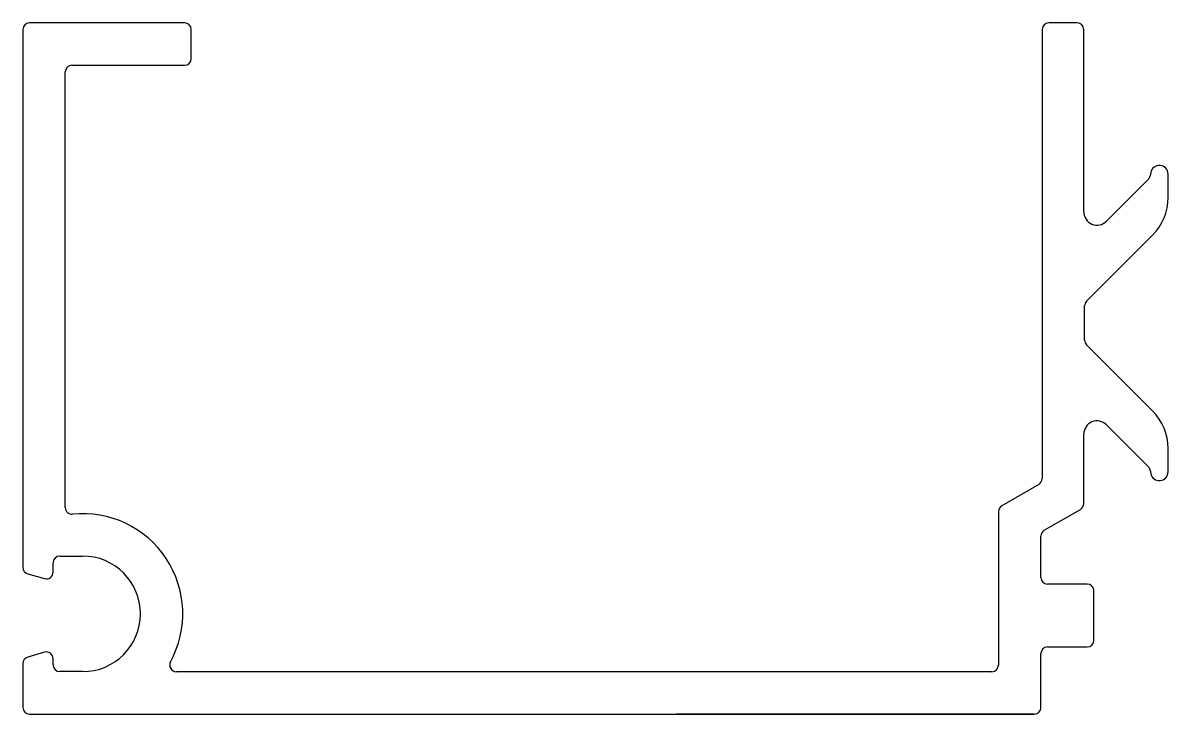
# Model space of a CAD drawing. Extents: x -18.1 to 25.1, y 0.9 to 27.
import ezdxf

# ---------------------------------------------------------------- set-up
doc = ezdxf.new("R2010")
doc.units = 0
doc.layers.add('CLIP', color=4, linetype='CONTINUOUS')

msp = doc.modelspace()

# ---------------------------------------------------------------- linework, layer by layer
at = {"layer": 'CLIP', "color": 7}
for p, q in [((-11.978, 26.963), (-17.828, 26.963)), ((21.702, 26.963), (20.632, 26.963)), ((-18.078, 26.713), (-18.078, 6.424)), ((-11.728, 25.613), (-11.728, 26.713)), ((20.382, 26.713), (20.382, 9.772)), ((21.952, 19.836), (21.952, 26.713)), ((-16.478, 8.682), (-16.478, 25.113)), ((-16.228, 25.363), (-11.978, 25.363)), ((24.477, 21.317), (24.456, 21.196)), ((25.132, 20.374), (25.132, 21.259)), ((24.387, 21.063), (22.806, 19.482)), ((22.056, 16.469), (24.547, 18.96)), ((21.982, 14.994), (21.982, 16.292)), ((24.547, 12.326), (22.056, 14.817)), ((22.806, 11.804), (24.387, 10.223)), ((21.952, 8.831), (21.952, 11.45)), ((25.132, 10.027), (25.132, 10.912)), ((24.456, 10.09), (24.477, 9.969)), ((20.257, 9.555), (18.857, 8.747)), ((18.732, 8.531), (18.732, 2.741)), ((20.457, 7.823), (21.827, 8.614)), ((20.332, 6.044), (20.332, 7.607)), ((-16.938, 6.244), (-16.938, 6.602)), ((-16.688, 6.852), (-15.823, 6.852)), ((-17.897, 6.184), (-17.262, 6)), ((22.082, 5.794), (20.582, 5.794)), ((22.332, 3.672), (22.332, 5.544)), ((-17.262, 3.225), (-17.894, 3.042)), ((20.332, 1.141), (20.332, 3.172)), ((20.582, 3.422), (22.082, 3.422)), ((-18.078, 2.798), (-18.078, 1.141)), ((-16.938, 2.744), (-16.938, 2.981)), ((-15.823, 2.494), (-16.688, 2.494)), ((18.482, 2.491), (-12.287, 2.491)), ((-17.828, 0.891), (20.082, 0.891)), ((20.082, 0.891), (6.589, 0.891))]:
    msp.add_line(p, q, dxfattribs=at)
for centre, radius, start, end in [((-17.828, 26.713), 0.25, 90, 180), ((-11.978, 26.713), 0.25, 0, 90), ((20.632, 26.713), 0.25, 90, 180), ((21.702, 26.713), 0.25, 0, 90), ((-11.978, 25.613), 0.25, 270, 360), ((-16.228, 25.113), 0.25, 90, 180), ((24.21, 21.24), 0.25, 315, 350), ((24.802, 21.259), 0.33, 360, 170), ((23.132, 20.374), 2, 315, 360), ((22.452, 19.836), 0.5, 180, 315), ((22.232, 16.292), 0.25, 135, 180), ((22.232, 14.994), 0.25, 180, 225), ((23.132, 10.912), 2, 0, 45), ((22.452, 11.45), 0.5, 45, 180), ((24.21, 10.046), 0.25, 10, 45), ((24.802, 10.027), 0.33, 190, 0), ((20.132, 9.772), 0.25, 300, 360), ((-16.228, 8.682), 0.25, 180, 275.7688), ((18.982, 8.531), 0.25, 120, 180), ((21.702, 8.831), 0.25, 300, 0), ((-15.823, 4.673), 3.779, 331.3508, 95.7688), ((20.582, 7.607), 0.25, 120, 180), ((-16.688, 6.602), 0.25, 90, 180), ((-15.823, 4.673), 2.179, 270, 90), ((-17.828, 6.424), 0.25, 180, 253.8557), ((-17.192, 6.244), 0.254, 253.8557, 0), ((20.582, 6.044), 0.25, 180, 270), ((22.082, 5.544), 0.25, 0, 90), ((22.082, 3.672), 0.25, 270, 0), ((-17.824, 2.798), 0.254, 106.1443, 180), ((-17.192, 2.981), 0.254, 0, 106.1443), ((20.582, 3.172), 0.25, 90, 180), ((-16.688, 2.744), 0.25, 180, 270), ((-12.287, 2.741), 0.25, 151.3508, 270), ((18.482, 2.741), 0.25, 270, 360), ((-17.828, 1.141), 0.25, 180, 270), ((20.082, 1.141), 0.25, 270, 0)]:
    msp.add_arc(centre, radius, start, end, dxfattribs=at)

doc.saveas('drawing.dxf')
